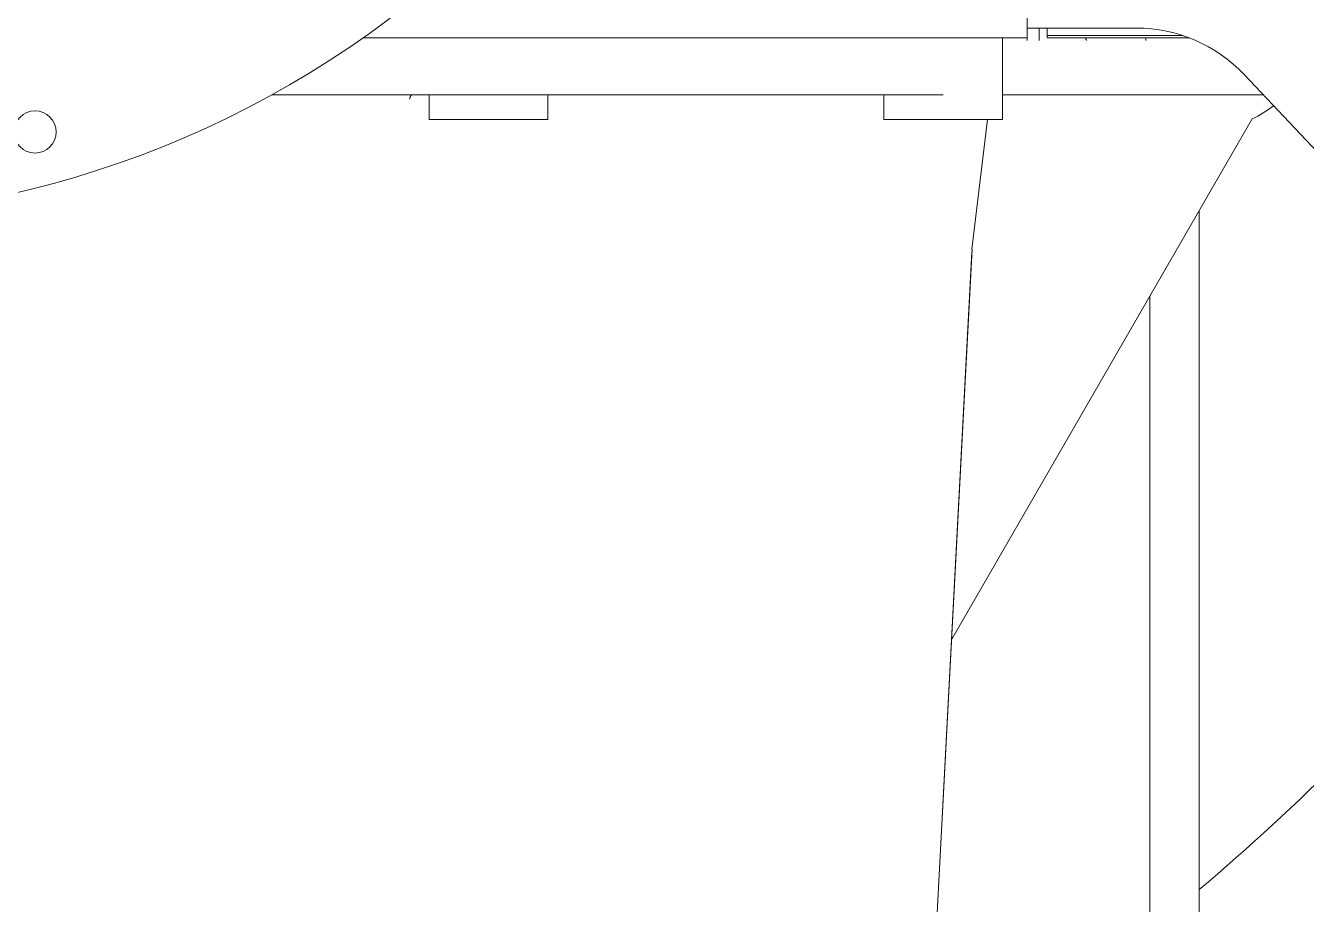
# Model space of a CAD drawing. Header units: millimetres. Extents: x 5194 to 16594, y 329 to 7592.
# Drawn here: x 10943.3 to 11202.3, y 2972.8 to 3150.7 of the extents above; entities that cross this region are included whole.
import ezdxf

# ---------------------------------------------------------------- set-up
doc = ezdxf.new("R2010")
doc.units = ezdxf.units.MM
doc.header["$MEASUREMENT"] = 0
doc.layers.add('PDF_Geometry', color=7, linetype='Continuous', true_color=0x231f20)

msp = doc.modelspace()

# ---------------------------------------------------------------- linework, layer by layer
at = {"layer": 'PDF_Geometry', "color": 0, "lineweight": 9}
for p, q in [((11145.89, 3147.69), (11145.89, 3205.3)), ((11145.89, 3148.18), (11011.54, 3148.18)), ((11140.88, 3148.17), (11140.88, 3131.67)), ((11145.89, 3150.18), (11167.93, 3150.18)), ((11148.26, 3147.69), (11148.26, 3150.18)), ((11149.88, 3150.18), (11149.88, 3148.18)), ((11149.88, 3148.67), (11177.25, 3148.67)), ((11149.88, 3148.18), (11178.67, 3148.18)), ((11169.89, 3148.18), (11169.89, 3147.68)), ((11189.76, 3140.76), (11222.01, 3106.59)), ((10993.09, 3136.68), (11128.88, 3136.68)), ((11021.01, 3135.94), (11020.99, 3135.94)), ((11020.99, 3135.94), (11020.99, 3135.92)), ((11020.99, 3135.81), (11020.99, 3135.78)), ((11021.04, 3136.12), (11021.01, 3136.12)), ((11021.01, 3136.12), (11021.01, 3136.1)), ((11021.01, 3135.96), (11021.01, 3135.94)), ((11021.06, 3136.19), (11021.04, 3136.19)), ((11021.04, 3136.19), (11021.04, 3136.17)), ((11021.04, 3136.17), (11021.04, 3136.14)), ((11021.04, 3136.14), (11021.04, 3136.12)), ((11021.1, 3136.26), (11021.06, 3136.26)), ((11021.06, 3136.26), (11021.06, 3136.23)), ((11021.06, 3136.23), (11021.06, 3136.21)), ((11021.06, 3136.21), (11021.06, 3136.19)), ((11021.13, 3136.32), (11021.1, 3136.32)), ((11021.1, 3136.32), (11021.1, 3136.3)), ((11021.1, 3136.3), (11021.1, 3136.28)), ((11021.1, 3136.28), (11021.1, 3136.26)), ((11021.15, 3136.37), (11021.13, 3136.37)), ((11021.13, 3136.37), (11021.13, 3136.35)), ((11021.13, 3136.35), (11021.13, 3136.32)), ((11021.17, 3136.44), (11021.15, 3136.41)), ((11021.15, 3136.41), (11021.15, 3136.39)), ((11021.15, 3136.39), (11021.15, 3136.37)), ((11021.19, 3136.44), (11021.17, 3136.44)), ((11021.22, 3136.48), (11021.19, 3136.48)), ((11021.19, 3136.48), (11021.19, 3136.46)), ((11021.19, 3136.46), (11021.19, 3136.44)), ((11021.24, 3136.5), (11021.22, 3136.5)), ((11021.22, 3136.5), (11021.22, 3136.48)), ((11021.26, 3136.53), (11021.24, 3136.53)), ((11021.24, 3136.53), (11021.24, 3136.5)), ((11021.31, 3136.57), (11021.26, 3136.57)), ((11021.26, 3136.57), (11021.26, 3136.55)), ((11021.26, 3136.55), (11021.26, 3136.53)), ((11021.33, 3136.59), (11021.31, 3136.59)), ((11021.31, 3136.59), (11021.31, 3136.57)), ((11021.35, 3136.62), (11021.33, 3136.62)), ((11021.33, 3136.62), (11021.33, 3136.59)), ((11021.37, 3136.62), (11021.35, 3136.62)), ((11021.4, 3136.62), (11021.37, 3136.62)), ((11021.44, 3136.64), (11021.4, 3136.64)), ((11021.4, 3136.64), (11021.4, 3136.62)), ((11021.49, 3136.66), (11021.44, 3136.66)), ((11021.44, 3136.66), (11021.44, 3136.64)), ((11021.51, 3136.66), (11021.49, 3136.66)), ((11021.53, 3136.68), (11021.51, 3136.66)), ((11021.55, 3136.68), (11021.53, 3136.68)), ((11021.58, 3136.68), (11021.55, 3136.68)), ((11021.6, 3136.68), (11021.58, 3136.68)), ((11021.62, 3136.68), (11021.6, 3136.68)), ((11021.67, 3136.68), (11021.62, 3136.68)), ((11021.69, 3136.68), (11021.67, 3136.68)), ((11021.71, 3136.68), (11021.69, 3136.68)), ((11024.87, 3136.68), (11024.87, 3131.67)), ((11048.9, 3136.68), (11048.9, 3131.67)), ((11116.9, 3136.68), (11116.9, 3131.67)), ((11140.88, 3136.68), (11193.64, 3136.68)), ((11048.9, 3131.67), (11024.88, 3131.67)), ((11140.88, 3131.67), (11116.9, 3131.67)), ((11191.39, 3131.78), (11130.6, 3026.47)), ((11137.83, 3131.67), (11134.7, 3105.42)), ((11180.67, 2778.68), (11180.67, 3113.21)), ((11117.16, 2770.79), (11134.71, 3105.41)), ((11134.68, 3104.89), (11117.16, 2770.79)), ((11134.71, 3105.41), (11117.17, 2770.79)), ((11170.68, 2778.68), (11170.68, 3095.89))]:
    msp.add_line(p, q, dxfattribs=at)
for centre, major_axis, start_param, end_param in [((10895.87, 3313.14), (142.46, 142.46), 3.071421, 8.971099), ((11167.94, 3120.21), (21.19, 21.19), 6.253039, 7.068824), ((10945.18, 3129.15), (-3.02, 3.02), 3.926991, 10.210176), ((11181.42, 3152.59), (-16.31, 16.31), 2.803019, 3.023308), ((10895.56, 3313.49), (-312.5, 312.5), 3.057384, 3.415427)]:
    msp.add_ellipse(centre, major_axis=major_axis, ratio=1, start_param=start_param, end_param=end_param, dxfattribs=at)
for points in [[(11157.53, 3148.16), (11157.66, 3148), (11157.8, 3147.82), (11157.93, 3147.66)], [(11020.99, 3135.92), (11020.99, 3135.87), (11020.99, 3135.85), (11020.99, 3135.81)], [(11021.01, 3136.1), (11021.01, 3136.05), (11021.01, 3136.01), (11021.01, 3135.96)]]:
    msp.add_open_spline(points, degree=3, dxfattribs=at)

doc.saveas('drawing.dxf')
